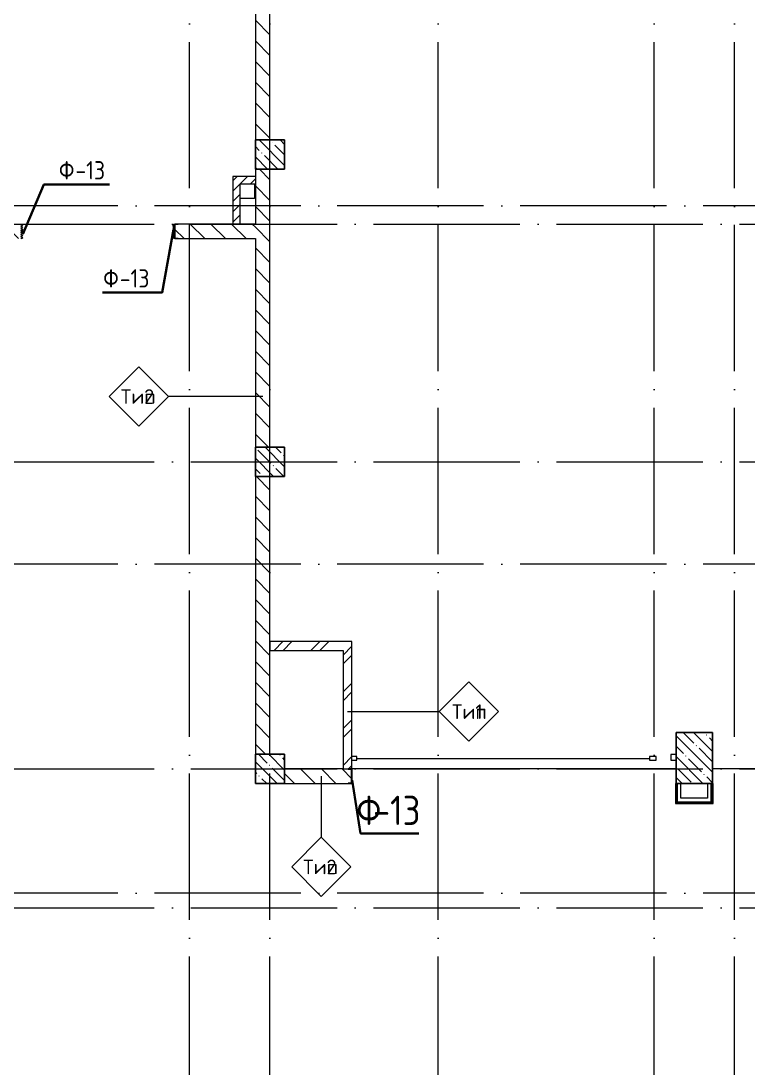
# Model space of a CAD drawing. Header units: millimetres. Extents: x -592259 to 288321, y -552984 to 293768.
# Drawn here: x 144204 to 154144, y -96750 to -82434 of the extents above; entities that cross this region are included whole.
import ezdxf

# ---------------------------------------------------------------- set-up
doc = ezdxf.new("R2010")
doc.units = ezdxf.units.MM
doc.linetypes.add('ADSK_Линия сетки', pattern=[2500, 2000, -250, 0, -250])
for name, color, linetype, lineweight in [('2)Фархверки', 40, 'Continuous', 30), ('2.2)Фарх остаток.', 1, 'Continuous', 30), ('A-DOOR-____-MCUT', 250, 'Continuous', 5), ('A-DOOR-____-OTLN', 250, 'Continuous', 5), ('A-FLOR-____-OTLN', 250, 'Continuous', 9), ('A-WALL-____-IDEN', 250, 'Continuous', 9), ('A-WALL-____-MCUT', 250, 'Continuous', 13), ('A-WALL-____-PATT', 250, 'Continuous', 13), ('A-WALL-FNSH-MCUT', 250, 'Continuous', 13), ('E-ELEC-EQPM-OTLN', 250, 'Continuous', 9), ('S-COLS-____-MCUT', 250, 'Continuous', 25), ('S-COLS-____-OTLN', 250, 'Continuous', 9), ('S-GRID-____-OTLN', 250, 'Continuous', 9)]:
    doc.layers.add(name, color=color, linetype=linetype, lineweight=lineweight)
doc.styles.add('GOST Common_1', font='', dxfattribs={"width": 0.9, "height": 250})
doc.styles.add('ISOCPEUR_3', font='isocpeur.ttf', dxfattribs={"height": 250})
doc.styles.get('GOST Common_1').set_extended_font_data('GOST Common')
pattern_1 = [(135, (28708.77, -120984.93), (-141.42136, -141.42136), [])]
pattern_2 = [(45, (28708.77, -120984.93), (-70.71068, 70.71068), [])]
pattern_3 = [(45, (28708.77, -120984.93), (-251.4472, 251.4472), []), (45, (28708.77, -120603.93), (-251.4472, 251.4472), [])]
pattern_4 = [(135, (28708.77, -120984.93), (-142.5612, -142.5612), []), (135, (28851.33, -120984.93), (-142.5612, -142.5612), [252.016, -50.403, 3.353, -47.05])]

# ---------------------------------------------------------------- blocks, each defined once
blk = doc.blocks.new('Дверь_СКБ_2Ст_Внутренняя1 - Н_ВВ-5_2100x2600h_Фрамуга сверху-42108726-АР1_Кладочный план 2 этажа С2и3')
at = {"layer": 'A-DOOR-____-OTLN'}
h = blk.add_hatch(dxfattribs=at)
h.set_pattern_fill('FP_18', color=256, style=0, pattern_type=2)
h.set_pattern_definition([(45, (-871.384, 164.685), (-14.1421, 14.1421), []), (135, (-871.384, 164.685), (-14.1421, -14.1421), [])])
h.paths.add_polyline_path([(-1012.5, -100), (-1012.5, 100), (-1037.5, 100), (-1037.5, -100)])
h = blk.add_hatch(dxfattribs=at)
h.set_pattern_fill('FP_17', color=256, style=0, pattern_type=2)
h.set_pattern_definition([(135, (1251.41, 164.685), (-14.1421, -14.1421), []), (225, (1251.41, 164.685), (14.1421, -14.1421), [])])
h.paths.add_polyline_path([(1062.5, -100), (1062.5, 100), (1037.5, 100), (1037.5, -100)])
blk = doc.blocks.new('BSC_Колонна _Прямоугольная - 400x400-V25-АР1_Кладочный план 2 этажа С2и3')
at = {"layer": 'S-COLS-____-OTLN', "lineweight": 5}
h = blk.add_hatch(dxfattribs=at)
h.set_pattern_fill('FP_65', color=256, style=0, pattern_type=2)
h.set_pattern_definition([(135, (-118899.98, -32525), (-142.5612, -142.5612), []), (135, (-118757.42, -32525), (-142.5612, -142.5612), [252.016, -50.403, 3.353, -47.05])])
h.paths.add_polyline_path([(200, -200), (200, 200), (-200, 200), (-200, -200)])
at = {"layer": 'S-COLS-____-MCUT'}
for p, q in [((200, 200), (-200, 200)), ((-200, 200), (-200, -200)), ((200, -200), (200, 200)), ((-200, -200), (200, -200))]:
    blk.add_line(p, q, dxfattribs=at)
blk = doc.blocks.new('BSC_Колонна _Прямоугольная - 500x700-V34-АР1_Кладочный план 2 этажа С2и3')
at = {"layer": 'S-COLS-____-OTLN', "lineweight": 5}
h = blk.add_hatch(dxfattribs=at)
h.set_pattern_fill('FP_76', color=256, style=0, pattern_type=2)
h.set_pattern_definition([(135, (-124699.98, -28475), (-142.5612, -142.5612), []), (135, (-124557.42, -28475), (-142.5612, -142.5612), [252.016, -50.403, 3.353, -47.05])])
h.paths.add_polyline_path([(-250, -350), (250, -350), (250, 350), (-250, 350), (-250, 243)])
at = {"layer": 'S-COLS-____-MCUT'}
for p, q in [((250, 350), (-250, 350)), ((-250, 350), (-250, -350)), ((250, -350), (250, 350)), ((-250, -350), (250, -350))]:
    blk.add_line(p, q, dxfattribs=at)
blk = doc.blocks.new('ADSK_КолоннаНесущая_Швеллер_Гнутый_ГОСТ 8278-83 - 200х50х4_таб_1 2-V50-АР1_Кладочный план 2 этажа С2и3')
at = {"layer": 'S-COLS-____-MCUT'}
for p, q in [((-6.1, -90), (-6.1, 90)), ((39.9, 100), (-0.1, 100)), ((-0.1, 96), (39.9, 96)), ((39.9, 96), (39.9, 100)), ((39.9, -96), (-0.1, -96)), ((19.9, -100), (39.9, -100)), ((39.9, -100), (39.9, -96))]:
    blk.add_line(p, q, dxfattribs=at)
for centre, radius, start, end in [((-0.1, 90), 10, 90, 180), ((-0.1, 90), 6, 90, 180), ((-0.1, -90), 10, 180, 269.08328), ((-0.1, -90), 6, 180, 270)]:
    blk.add_arc(centre, radius, start, end, dxfattribs=at)
blk = doc.blocks.new('ADSK_КолоннаНесущая_Швеллер_Гнутый_ГОСТ 8278-83 - 200х50х4_таб_1 2-V47-АР1_Кладочный план 2 этажа С2и3')
at = {"layer": 'S-COLS-____-MCUT'}
for p, q in [((-10.1, 90), (-10.1, -90)), ((-6.1, -90), (-6.1, 90)), ((39.9, 100), (-0.1, 100)), ((-0.1, 96), (39.9, 96)), ((39.9, 96), (39.9, 100)), ((39.9, -96), (-0.1, -96)), ((-0.1, -100), (39.9, -100)), ((39.9, -100), (39.9, -96))]:
    blk.add_line(p, q, dxfattribs=at)
for centre, radius, start, end in [((-0.1, 90), 10, 90, 180), ((-0.1, 90), 6, 90, 180), ((-0.1, -90), 10, 180, 270), ((-0.1, -90), 6, 180, 270)]:
    blk.add_arc(centre, radius, start, end, dxfattribs=at)
blk = doc.blocks.new('DM_Штора_Противодымная_Doormaster_E-60 - ш_4000 х в_2500-39408143-АР1_Кладочный план 2 этажа С2и3')
at = {"layer": 'A-DOOR-____-MCUT'}
for p, q in [((-1875, 109), (-1944, 109)), ((-1944, 59), (-1875, 59)), ((-1875, 59), (-1875, 109)), ((-1875, 84), (2125, 84)), ((2125, 109), (2125, 59)), ((2215, 109), (2125, 109)), ((2125, 59), (2215, 59)), ((2215, 59), (2215, 109))]:
    blk.add_line(p, q, dxfattribs=at)
at = {"layer": 'E-ELEC-EQPM-OTLN'}
for p, q in [((2486, 139), (2415, 139)), ((2415, 139), (2415, 59)), ((2415, 59), (2486, 59))]:
    blk.add_line(p, q, dxfattribs=at)
blk = doc.blocks.new('ADSK_Марка_Стена - Типоразмер_ADSK_Марка-30564887-АР1_Кладочный план 2 этажа С2и3')
at = {"layer": 'A-WALL-____-IDEN'}
for p, q in [((-0.16, 4.37), (-4.21, 0.31)), ((3.9, 0.31), (-0.16, 4.37)), ((-4.21, 0.31), (-0.16, -3.74)), ((-0.16, -3.74), (3.9, 0.31))]:
    blk.add_line(p, q, dxfattribs=at)

msp = doc.modelspace()

# ---------------------------------------------------------------- hatches: boundary and pattern name
at = {"layer": 'A-WALL-____-PATT', "lineweight": 15}
h = msp.add_hatch(dxfattribs=at)
h.set_pattern_fill('FP_1', color=256, style=0, pattern_type=2)
h.set_pattern_definition(pattern_1)
h.paths.add_polyline_path([(147608.7722, -88259.9347), (147608.7722, -84459.9347), (147408.7722, -84459.9347), (147408.7722, -88259.9347)])
h.paths.add_polyline_path([(147408.7722, -84059.9347), (147608.7722, -84059.9347), (147608.7722, -80259.9347), (147408.7722, -80259.9347)])
h.paths.add_polyline_path([(147408.7722, -79859.9347), (147608.7722, -79859.9347), (147608.7722, -76059.9347), (147408.7722, -76059.9347), (147408.7722, -76138.8683)])
h = msp.add_hatch(dxfattribs=at)
h.set_pattern_fill('FP_16', color=94, style=0, pattern_type=2)
h.set_pattern_definition(pattern_2)
h.paths.add_polyline_path([(147198.7968, -85209.9342), (147198.7968, -84559.9938), (147098.7968, -84559.9938), (147098.7968, -85209.9342)])
h = msp.add_hatch(dxfattribs=at)
h.set_pattern_fill('FP_16', color=94, style=0, pattern_type=2)
h.set_pattern_definition(pattern_2)
h.paths.add_polyline_path([(147198.7968, -84659.9938), (147408.7722, -84659.9938), (147408.7722, -84559.9938), (147198.7968, -84559.9938)])
h = msp.add_hatch(dxfattribs=at)
h.set_pattern_fill('FP_1', color=256, style=0, pattern_type=2)
h.set_pattern_definition(pattern_1)
h.paths.add_polyline_path([(147408.7722, -85409.9342), (147408.7722, -85209.9342), (146304.3722, -85209.9342), (146304.3722, -85409.9342), (146334.3722, -85409.9342)])
h.paths.add_polyline_path([(135058.7722, -85409.9342), (135058.7722, -85209.9342), (133808.7722, -85209.9342), (133808.7722, -85409.9342), (135041.3826, -85409.9342)])
h.paths.add_polyline_path([(136458.7722, -85409.9342), (142108.7722, -85409.9342), (142108.7722, -85209.9342), (136458.7722, -85210.7831)])
h.paths.add_polyline_path([(142558.7722, -85409.9342), (142558.7722, -85209.9342), (142508.7722, -85209.9342), (142508.7722, -85409.9342)])
h.paths.add_polyline_path([(144204.3722, -85409.9342), (144204.3722, -85209.9342), (142958.7722, -85209.9342), (142958.7722, -85409.9342), (144174.3722, -85409.9342)])
h = msp.add_hatch(dxfattribs=at)
h.set_pattern_fill('FP_1', color=256, style=0, pattern_type=2)
h.set_pattern_definition(pattern_1)
h.paths.add_polyline_path([(147408.7722, -92459.9669), (147608.7722, -92459.9669), (147608.7722, -88659.9669), (147408.7722, -88659.9669), (147408.7722, -92266.7168)])
h = msp.add_hatch(dxfattribs=at)
h.set_pattern_fill('FP_12', color=256, style=0, pattern_type=2)
h.set_pattern_definition(pattern_3)
h.paths.add_polyline_path([(148608.7722, -91039.9338), (148608.7722, -90919.9338), (147608.7722, -90919.9338), (147608.7722, -91039.9338), (147861.6382, -91039.9338)])
h = msp.add_hatch(dxfattribs=at)
h.set_pattern_fill('FP_12', color=256, style=0, pattern_type=2)
h.set_pattern_definition(pattern_3)
h.paths.add_polyline_path([(148608.7722, -92659.9338), (148728.7722, -92659.9338), (148728.7722, -90919.9338), (148608.7722, -90919.9338), (148608.7722, -92266.7168)])
h = msp.add_hatch(dxfattribs=at)
h.set_pattern_fill('FP_1', color=256, style=0, pattern_type=2)
h.set_pattern_definition(pattern_1)
h.paths.add_polyline_path([(148728.7722, -92859.9338), (148728.7722, -92659.9338), (147808.7503, -92659.9338), (147808.7503, -92859.9338), (147861.6382, -92859.9338)])
at = {"layer": 'S-COLS-____-OTLN', "lineweight": 5}
h = msp.add_hatch(dxfattribs=at)
h.set_pattern_fill('FP_40', color=256, style=0, pattern_type=2)
h.set_pattern_definition(pattern_4)
h.paths.add_polyline_path([(147808.7503, -84459.9347), (147808.7503, -84059.9347), (147408.7503, -84059.9347), (147408.7503, -84459.9347), (147608.7722, -84459.9347)])
h = msp.add_hatch(dxfattribs=at)
h.set_pattern_fill('FP_40', color=256, style=0, pattern_type=2)
h.set_pattern_definition(pattern_4)
h.paths.add_polyline_path([(147808.7503, -92859.9347), (147808.7503, -92459.9347), (147408.7503, -92459.9347), (147408.7503, -92859.9347)])

# ---------------------------------------------------------------- linework, layer by layer
at = {"layer": '2)Фархверки'}
for points in [[(144228.9796, -85349.4593), (144519.2086, -84668.1597), (144714.3626, -84668.1597), (145414.3626, -84668.1597)], [(146290.6063, -85284.4079), (146135.4839, -86146.318), (146020.3931, -86146.318), (145320.3931, -86146.318)]]:
    msp.add_lwpolyline(points, dxfattribs=at)
at = {"layer": '2.2)Фарх остаток.'}
msp.add_lwpolyline([(148730.1075, -92812.9143), (148846.1929, -93540.8668), (148945.3493, -93540.8668), (149645.3493, -93540.8668)], dxfattribs=at)
at = {"layer": 'A-FLOR-____-OTLN'}
for p, q in [((147398.7968, -84659.9938), (147398.7968, -84859.9938)), ((147398.7968, -84859.9938), (147198.7968, -84859.9938)), ((153158.7503, -92659.9338), (148728.7722, -92659.9338)), ((159158.7503, -92659.9338), (153658.7503, -92659.9338))]:
    msp.add_line(p, q, dxfattribs=at)
at = {"layer": 'A-WALL-____-IDEN'}
for p, q in [((147508.7722, -87567.3195), (146223.1472, -87567.3195)), ((148668.7722, -91875.7881), (149923.1472, -91875.7881)), ((148310.4344, -92759.9338), (148310.4344, -93592.3474))]:
    msp.add_line(p, q, dxfattribs=at)
at = {"layer": 'A-WALL-____-MCUT', "color": 7, "lineweight": 15}
for p, q in [((147408.7722, -80259.9347), (147408.7722, -84059.9347)), ((147608.7722, -84059.9347), (147608.7722, -80259.9347)), ((147408.7722, -84459.9347), (147408.7722, -85209.9342)), ((147608.7722, -88259.9347), (147608.7722, -84459.9347)), ((147408.7722, -85209.9342), (146334.3722, -85209.9342)), ((146334.3722, -85409.9342), (147408.7722, -85409.9342)), ((147408.7722, -85409.9342), (147408.7722, -88259.9347)), ((147408.7722, -88659.9669), (147408.7722, -92459.9669)), ((147608.7722, -92459.9669), (147608.7722, -88659.9669)), ((148728.7722, -90919.9338), (147608.7722, -90919.9338)), ((147608.7722, -90919.9338), (147608.7722, -91039.9338)), ((147608.7722, -91039.9338), (148608.7722, -91039.9338)), ((148608.7722, -91039.9338), (148608.7722, -92659.9338)), ((148728.7722, -92859.9338), (148728.7722, -90919.9338)), ((147408.7722, -92459.9669), (147608.7722, -92459.9669)), ((148608.7722, -92659.9338), (147808.7503, -92659.9338)), ((147808.7503, -92859.9338), (148728.7722, -92859.9338))]:
    msp.add_line(p, q, dxfattribs=at)
at = {"layer": 'A-WALL-____-MCUT', "lineweight": 15}
for p, q in [((147408.7722, -84059.9347), (147608.7722, -84059.9347)), ((147608.7722, -84459.9347), (147408.7722, -84459.9347)), ((147808.7503, -92659.9338), (147808.7503, -92859.9338)), ((148608.7722, -92659.9338), (148728.7722, -92659.9338))]:
    msp.add_line(p, q, dxfattribs=at)
at = {"layer": 'A-WALL-____-MCUT', "color": 84, "lineweight": 15}
for p, q in [((147408.7722, -84559.9938), (147098.7968, -84559.9938)), ((147098.7968, -84559.9938), (147098.7968, -85209.9342)), ((147198.7968, -84659.9938), (147408.7722, -84659.9938)), ((147198.7968, -85209.9342), (147198.7968, -84659.9938))]:
    msp.add_line(p, q, dxfattribs=at)
at = {"layer": 'A-WALL-____-MCUT', "color": 42, "lineweight": 15}
for p, q in [((153164.2503, -92859.9342), (153164.2503, -93122.4332)), ((153653.2722, -93122.4332), (153653.2722, -92859.9342)), ((153164.2503, -93122.4332), (153653.2722, -93122.4332))]:
    msp.add_line(p, q, dxfattribs=at)
at = {"layer": 'A-WALL-____-MCUT', "color": 30, "lineweight": 15}
for p, q in [((153176.7503, -92859.9342), (153176.7503, -93109.9332)), ((153226.7503, -93059.9332), (153226.7503, -92859.9342)), ((153590.7722, -92859.9342), (153590.7722, -93059.9332)), ((153640.7722, -93109.9332), (153640.7722, -92859.9342)), ((153176.7503, -93109.9332), (153640.7722, -93109.9332)), ((153590.7722, -93059.9332), (153226.7503, -93059.9332))]:
    msp.add_line(p, q, dxfattribs=at)
at = {"layer": 'A-WALL-FNSH-MCUT', "lineweight": 15}
for p, q in [((153158.7503, -92859.9332), (153151.7503, -92859.9332)), ((153151.7503, -92859.9332), (153151.7503, -93134.9332)), ((153665.7722, -92859.9332), (153658.7503, -92859.9332)), ((153665.7722, -93134.9332), (153665.7722, -92859.9332)), ((153151.7503, -93134.9332), (153665.7722, -93134.9332))]:
    msp.add_line(p, q, dxfattribs=at)
at = {"layer": 'S-COLS-____-MCUT'}
for p, q in [((147408.7503, -84059.9347), (147408.7503, -84459.9347)), ((147808.7503, -84059.9347), (147608.7722, -84059.9347)), ((147808.7503, -84459.9347), (147808.7503, -84059.9347)), ((147608.7722, -84459.9347), (147808.7503, -84459.9347)), ((147808.7503, -92459.9347), (147408.7503, -92459.9347)), ((147408.7503, -92459.9347), (147408.7503, -92859.9347)), ((147808.7503, -92659.9338), (147808.7503, -92459.9347)), ((147408.7503, -92859.9347), (147808.7503, -92859.9347))]:
    msp.add_line(p, q, dxfattribs=at)
at = {"layer": 'S-COLS-____-OTLN'}
for p, q in [((147608.7722, -84059.9347), (147408.7503, -84059.9347)), ((147408.7503, -84459.9347), (147608.7722, -84459.9347)), ((147808.7503, -92859.9347), (147808.7503, -92659.9338))]:
    msp.add_line(p, q, dxfattribs=at)
at = {"layer": 'S-GRID-____-OTLN', "linetype": 'ADSK_Линия сетки'}
for p, q in [((146508.7722, -124723.7741), (146508.7722, -59782.9296)), ((147608.7722, -124723.7741), (147608.7722, -59782.9296)), ((149908.7722, -124723.7741), (149908.7722, -59782.9296)), ((152858.7722, -124723.7741), (152858.7722, -59782.9296)), ((153958.7722, -124723.7741), (153958.7722, -59782.9296)), ((185529.6518, -84959.9342), (128028.7722, -84959.9342)), ((94022.7944, -85209.9342), (184259.6518, -85209.9342)), ((94022.7944, -88459.9342), (185529.6518, -88459.9342)), ((185529.6518, -89859.9342), (128028.7722, -89859.9342)), ((94022.7944, -92659.9342), (185529.6518, -92659.9342)), ((185529.6518, -94359.9342), (128028.7722, -94359.9342)), ((94022.7944, -94559.9342), (184259.6518, -94559.9342))]:
    msp.add_line(p, q, dxfattribs=at)

# ---------------------------------------------------------------- block references
at = {"layer": 'A-DOOR-____-OTLN', "color": 255}
msp.add_blockref('Дверь_СКБ_2Ст_Внутренняя1 - Н_ВВ-5_2100x2600h_Фрамуга сверху-42108726-АР1_Кладочный план 2 этажа С2и3', (145241.8722, -85309.9342), dxfattribs=at)
at = {"layer": 'A-DOOR-____-OTLN', "color": 250}
msp.add_blockref('DM_Штора_Противодымная_Doormaster_E-60 - ш_4000 х в_2500-39408143-АР1_Кладочный план 2 этажа С2и3', (150672.7722, -92600.9338), dxfattribs=at)
at = {"layer": 'A-WALL-____-IDEN', "xscale": 99.99999999999993, "yscale": 99.99999999999993, "zscale": 99.99999999999993}
for p in [(145833.0553, -87598.5695), (150344.4891, -91907.0381), (148326.0594, -94029.3143)]:
    msp.add_blockref('ADSK_Марка_Стена - Типоразмер_ADSK_Марка-30564887-АР1_Кладочный план 2 этажа С2и3', p, dxfattribs=at)
at = {"layer": 'S-COLS-____-OTLN'}
for name, p in [('ADSK_КолоннаНесущая_Швеллер_Гнутый_ГОСТ 8278-83 - 200х50х4_таб_1 2-V50-АР1_Кладочный план 2 этажа С2и3', (146314.4722, -85309.9938)), ('BSC_Колонна _Прямоугольная - 400x400-V25-АР1_Кладочный план 2 этажа С2и3', (147608.7503, -88459.9347)), ('BSC_Колонна _Прямоугольная - 500x700-V34-АР1_Кладочный план 2 этажа С2и3', (153408.7503, -92509.9342))]:
    msp.add_blockref(name, p, dxfattribs=at)
at = {"layer": 'S-COLS-____-OTLN', "rotation": 180}
msp.add_blockref('ADSK_КолоннаНесущая_Швеллер_Гнутый_ГОСТ 8278-83 - 200х50х4_таб_1 2-V47-АР1_Кладочный план 2 этажа С2и3', (148718.6722, -92759.9338), dxfattribs=at)

# ---------------------------------------------------------------- texts
at = {"layer": '2)Фархверки', "char_height": 250, "attachment_point": 1, "style": 'GOST Common_1'}
for s, insert, width in [('\\fGOST Common|b0|i0|c204|p34|;\\W.9;Ф', (144723.4317, -84350.3221), 274.177125), ('-13', (144949.6505, -84350.3221), 526.708687), ('\\fGOST Common|b0|i0|c204|p34|;\\W.9;Ф', (145329.4622, -85828.4804), 274.177125), ('-13', (145555.681, -85828.4804), 526.708687)]:
    msp.add_mtext(s, dxfattribs=dict(at, insert=insert, width=width))
at = {"layer": '2.2)Фарх остаток.', "char_height": 400, "attachment_point": 1, "style": 'GOST Common_1'}
for s, insert, width in [('\\fGOST Common|b0|i0|c204|p34|;\\W.9;Ф', (148790.8255, -93026.8377), 274.177125), ('-13', (149017.0442, -93026.8377), 526.708687)]:
    msp.add_mtext(s, dxfattribs=dict(at, insert=insert, width=width))
at = {"layer": 'A-WALL-____-IDEN', "char_height": 200, "attachment_point": 1, "style": 'ISOCPEUR_3'}
for s, insert, width in [('Тип', (145568.6745, -87468.9009), 387.215062), (' 2', (145888.1589, -87468.9009), 230.084312), ('Тип', (150096.2083, -91777.3695), 387.215062), (' 1', (150415.6927, -91777.3695), 190.801625), ('Тип', (148061.6786, -93899.6457), 387.215062), (' 2', (148381.1629, -93899.6457), 230.084312)]:
    msp.add_mtext(s, dxfattribs=dict(at, insert=insert, width=width))

doc.saveas('drawing.dxf')
